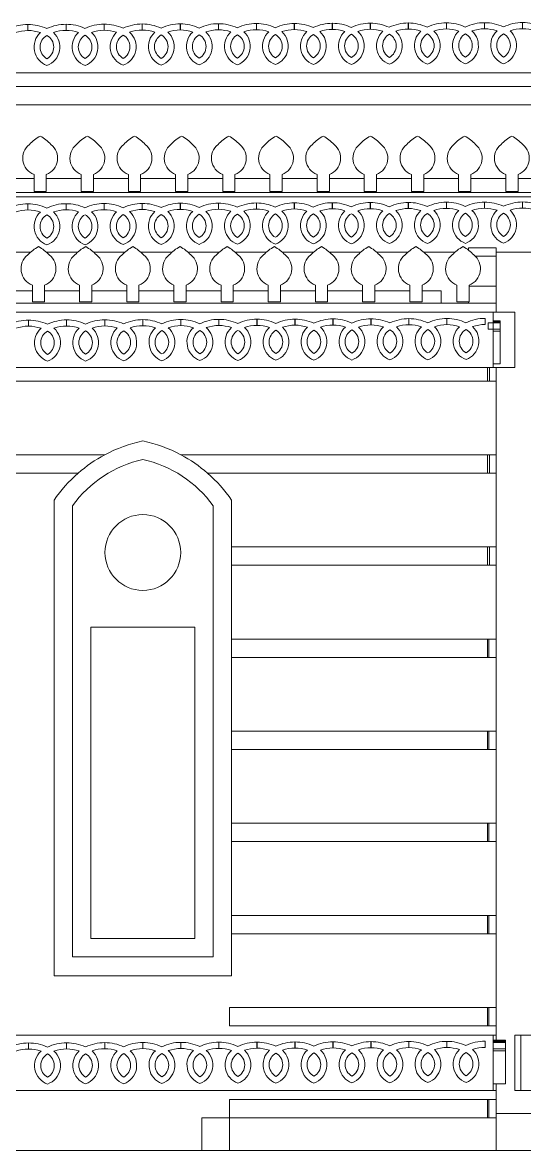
# Model space of a CAD drawing. Header units: inches. Extents: x -6210 to 141093, y -2740 to 21225.
# Drawn here: x 94948.3 to 95030.1, y 3206.3 to 3390 of the extents above; entities that cross this region are included whole.
import ezdxf

# ---------------------------------------------------------------- set-up
doc = ezdxf.new("R2010")
doc.units = ezdxf.units.IN
doc.header["$LTSCALE"] = 100
doc.header["$MEASUREMENT"] = 0
doc.layers.add('car area', color=53, linetype='Continuous')

msp = doc.modelspace()

# ---------------------------------------------------------------- linework, layer by layer
at = {"layer": 'car area', "linetype": 'Continuous', "lineweight": 0, "extrusion": (0, 1, 0)}
for p, q in [((94949.15514, 3389.70755), (94949.15514, 3388.71029)), ((94949.15514, 3388.71029), (94949.15514, 3389.70755)), ((94955.36724, 3389.7308), (94955.36724, 3388.73354)), ((94955.36724, 3388.73354), (94955.36724, 3389.7308)), ((94961.57934, 3389.75406), (94961.57934, 3388.7568)), ((94961.57934, 3388.7568), (94961.57934, 3389.75406)), ((94967.79144, 3389.77732), (94967.79144, 3388.78006)), ((94967.79144, 3388.78006), (94967.79144, 3389.77732)), ((94973.98192, 3388.80327), (94973.98192, 3389.80053)), ((94974.00354, 3389.80057), (94974.00354, 3388.80331)), ((94980.19402, 3389.82379), (94980.19402, 3388.82653)), ((94980.19402, 3388.82653), (94980.19402, 3389.82379)), ((94986.38449, 3388.84974), (94986.38449, 3389.847)), ((94986.40612, 3389.84704), (94986.40612, 3388.84978)), ((94992.57497, 3388.87295), (94992.57497, 3389.87021)), ((94992.59659, 3389.87026), (94992.59659, 3388.873)), ((94998.76543, 3388.89616), (94998.76543, 3389.89342)), ((94998.78707, 3389.89347), (94998.78707, 3388.89621)), ((95004.9559, 3388.91938), (95004.9559, 3389.91664)), ((95004.97753, 3389.91668), (95004.97753, 3388.91942)), ((95011.14637, 3388.94259), (95011.14637, 3389.93985)), ((95011.168, 3389.93989), (95011.168, 3388.94263)), ((95017.35847, 3389.96311), (95017.35847, 3388.96584)), ((95017.35847, 3388.96584), (95017.35847, 3389.96311)), ((95023.57057, 3389.98636), (95023.57057, 3388.9891)), ((95023.57057, 3388.9891), (95023.57057, 3389.98636)), ((95029.78267, 3390.00962), (95029.78267, 3389.01236)), ((95029.78267, 3389.01236), (95029.78267, 3390.00962)), ((95218.98603, 3381.83799), (94861.772, 3381.83799)), ((94862.68829, 3379.6203), (95218.98603, 3379.6203)), ((95218.98603, 3376.6203), (94860.84726, 3376.6203)), ((94950.15526, 3365.26759), (94950.15526, 3362.52198)), ((94952.15526, 3362.52198), (94952.15526, 3365.26759)), ((94957.84276, 3365.26758), (94957.84276, 3362.52197)), ((94959.84276, 3362.52197), (94959.84276, 3365.26758)), ((94965.53026, 3365.26746), (94965.53026, 3362.52185)), ((94967.53026, 3362.52185), (94967.53026, 3365.26746)), ((94973.21776, 3365.26746), (94973.21776, 3362.52185)), ((94975.21776, 3362.52185), (94975.21776, 3365.26746)), ((94980.90526, 3365.26733), (94980.90526, 3362.52172)), ((94982.90526, 3362.52172), (94982.90526, 3365.26733)), ((94988.59276, 3365.26744), (94988.59276, 3362.52184)), ((94990.59276, 3362.52183), (94990.59276, 3365.26744)), ((94996.28026, 3365.26732), (94996.28026, 3362.52171)), ((94998.28026, 3362.52171), (94998.28026, 3365.26732)), ((95003.96776, 3365.26743), (95003.96776, 3362.52182)), ((95005.96776, 3362.52182), (95005.96776, 3365.26743)), ((95011.65526, 3365.26731), (95011.65526, 3362.5217)), ((95013.65526, 3362.5217), (95013.65526, 3365.26731)), ((95019.34276, 3365.26754), (95019.34276, 3362.52193)), ((95021.34276, 3362.52193), (95021.34276, 3365.26754)), ((95027.03026, 3365.26742), (95027.03026, 3362.52181)), ((95029.03026, 3362.52181), (95029.03026, 3365.26742)), ((94944.46776, 3364.6203), (94950.15526, 3364.6203)), ((94952.15526, 3364.6203), (94957.84276, 3364.6203)), ((94959.84276, 3364.6203), (94965.53026, 3364.6203)), ((94967.53026, 3364.6203), (94973.21776, 3364.6203)), ((94975.21776, 3364.6203), (94980.90526, 3364.6203)), ((94982.90526, 3364.6203), (94988.59276, 3364.6203)), ((94990.59276, 3364.6203), (94996.28026, 3364.6203)), ((94998.28026, 3364.6203), (95003.96776, 3364.6203)), ((95005.96776, 3364.6203), (95011.65526, 3364.6203)), ((95013.65526, 3364.6203), (95019.34276, 3364.6203)), ((95021.34276, 3364.6203), (95027.03026, 3364.6203)), ((95029.03026, 3364.6203), (95034.71776, 3364.6203)), ((95060.05338, 3362.33662), (94878.48603, 3362.33662)), ((94878.48603, 3361.6203), (95060.05338, 3361.6203)), ((94950.15526, 3362.52198), (94952.15526, 3362.52198)), ((94957.84276, 3362.52197), (94959.84276, 3362.52197)), ((94965.53026, 3362.52185), (94967.53026, 3362.52185)), ((94973.21776, 3362.52185), (94975.21776, 3362.52185)), ((94980.90526, 3362.52172), (94982.90526, 3362.52172)), ((94988.59276, 3362.52184), (94990.59276, 3362.52183)), ((94996.28026, 3362.52171), (94998.28026, 3362.52171)), ((95003.96776, 3362.52182), (95005.96776, 3362.52182)), ((95011.65526, 3362.5217), (95013.65526, 3362.5217)), ((95019.34276, 3362.52193), (95021.34276, 3362.52193)), ((95027.03026, 3362.52181), (95029.03026, 3362.52181)), ((94949.15514, 3360.48986), (94949.15514, 3359.49259)), ((94949.15514, 3359.49259), (94949.15514, 3360.48986)), ((94955.36724, 3360.51311), (94955.36724, 3359.51585)), ((94955.36724, 3359.51585), (94955.36724, 3360.51311)), ((94961.57934, 3360.53637), (94961.57934, 3359.53911)), ((94961.57934, 3359.53911), (94961.57934, 3360.53637)), ((94967.79144, 3360.55963), (94967.79144, 3359.56236)), ((94967.79144, 3359.56236), (94967.79144, 3360.55963)), ((94973.98192, 3359.58558), (94973.98192, 3360.58284)), ((94974.00354, 3360.58288), (94974.00354, 3359.58562)), ((94980.19402, 3360.6061), (94980.19402, 3359.60883)), ((94980.19402, 3359.60883), (94980.19402, 3360.6061)), ((94986.38449, 3359.63205), (94986.38449, 3360.62931)), ((94986.40612, 3360.62935), (94986.40612, 3359.63209)), ((94992.57497, 3359.65526), (94992.57497, 3360.65252)), ((94992.59659, 3360.65256), (94992.59659, 3359.6553)), ((94998.76543, 3359.67847), (94998.76543, 3360.67573)), ((94998.78707, 3360.67578), (94998.78707, 3359.67852)), ((95004.9559, 3359.70168), (95004.9559, 3360.69894)), ((95004.97753, 3360.69899), (95004.97753, 3359.70173)), ((95011.14637, 3359.7249), (95011.14637, 3360.72216)), ((95011.168, 3360.7222), (95011.168, 3359.72494)), ((95017.35847, 3360.74541), (95017.35847, 3359.74815)), ((95017.35847, 3359.74815), (95017.35847, 3360.74541)), ((95023.57057, 3360.76867), (95023.57057, 3359.77141)), ((95023.57057, 3359.77141), (95023.57057, 3360.76867)), ((95029.78267, 3360.79193), (95029.78267, 3359.79467)), ((95029.78267, 3359.79467), (95029.78267, 3360.79193)), ((94949.58446, 3352.6203), (94944.49362, 3352.6203)), ((94957.27197, 3352.6203), (94952.18099, 3352.6203)), ((94964.95895, 3352.6203), (94959.86848, 3352.6203)), ((94972.64724, 3352.6203), (94967.5565, 3352.6203)), ((94980.33488, 3352.6203), (94975.24321, 3352.6203)), ((94988.02251, 3352.6203), (94982.93057, 3352.6203)), ((94995.70989, 3352.6203), (94990.61793, 3352.6203)), ((95003.39753, 3352.6203), (94998.30556, 3352.6203)), ((95011.08503, 3352.6203), (95005.99292, 3352.6203)), ((95018.77202, 3352.6203), (95013.68041, 3352.6203)), ((95020.98603, 3353.32923), (95020.98603, 3353.32945)), ((95020.98603, 3353.32945), (95025.48603, 3353.32945)), ((95020.98603, 3352.93517), (95020.98603, 3353.32923)), ((95020.98603, 3353.32923), (95025.48603, 3353.32923)), ((95025.48603, 3353.32945), (95025.48603, 3353.32923)), ((95025.48603, 3353.32923), (95025.48603, 3351.97611)), ((95061.48603, 3352.6203), (95025.48603, 3352.6203)), ((95022.04502, 3351.97611), (95025.48603, 3351.97611)), ((95025.48603, 3351.97611), (95025.48603, 3347.08223)), ((94949.88272, 3347.26779), (94949.88272, 3344.52218)), ((94951.88272, 3344.52218), (94951.88272, 3347.26779)), ((94957.57022, 3347.26779), (94957.57022, 3344.52218)), ((94959.57022, 3344.52218), (94959.57022, 3347.26779)), ((94965.25772, 3347.26825), (94965.25772, 3344.52264)), ((94967.25772, 3344.52264), (94967.25772, 3347.26825)), ((94972.94522, 3347.26754), (94972.94522, 3344.52194)), ((94974.94522, 3344.52193), (94974.94522, 3347.26754)), ((94980.63272, 3347.26742), (94980.63272, 3344.52181)), ((94982.63272, 3344.52181), (94982.63272, 3347.26742)), ((94988.32022, 3347.2673), (94988.32022, 3344.52169)), ((94990.32022, 3344.52169), (94990.32022, 3347.2673)), ((94996.00772, 3347.26741), (94996.00772, 3344.5218)), ((94998.00772, 3344.5218), (94998.00772, 3347.26741)), ((95003.69522, 3347.26729), (95003.69522, 3344.52168)), ((95005.69522, 3344.52168), (95005.69522, 3347.26729)), ((95011.38272, 3347.26728), (95011.38272, 3344.52167)), ((95013.38272, 3344.52167), (95013.38272, 3347.26728)), ((95019.07022, 3347.26774), (95019.07022, 3344.52213)), ((95021.07022, 3344.52213), (95021.07022, 3347.26774)), ((95021.07022, 3347.08223), (95025.48603, 3347.08223)), ((95025.48603, 3347.08223), (95025.48603, 3344.33662)), ((94949.88272, 3346.33662), (94944.19522, 3346.33662)), ((94957.57022, 3346.33662), (94951.88272, 3346.33662)), ((94965.25772, 3346.33662), (94959.57022, 3346.33662)), ((94972.94522, 3346.33662), (94967.25772, 3346.33662)), ((94980.63272, 3346.33662), (94974.94522, 3346.33662)), ((94988.32022, 3346.33662), (94982.63272, 3346.33662)), ((94996.00772, 3346.33662), (94990.32022, 3346.33662)), ((95003.69522, 3346.33662), (94998.00772, 3346.33662)), ((95011.38272, 3346.33662), (95005.69522, 3346.33662)), ((95016.52355, 3346.33662), (95013.38272, 3346.33662)), ((95016.52355, 3344.33662), (95016.52355, 3346.33662)), ((95025.48603, 3344.33662), (94878.48603, 3344.33662)), ((94949.88272, 3344.52218), (94951.88272, 3344.52218)), ((94957.57022, 3344.52218), (94959.57022, 3344.52218)), ((94965.25772, 3344.52264), (94967.25772, 3344.52264)), ((94972.94522, 3344.52194), (94974.94522, 3344.52193)), ((94980.63272, 3344.52181), (94982.63272, 3344.52181)), ((94988.32022, 3344.52169), (94990.32022, 3344.52169)), ((94996.00772, 3344.5218), (94998.00772, 3344.5218)), ((95003.69522, 3344.52168), (95005.69522, 3344.52168)), ((95011.38272, 3344.52167), (95013.38272, 3344.52167)), ((95019.07022, 3344.52213), (95021.07022, 3344.52213)), ((95020.98603, 3344.33662), (95020.98603, 3344.52213)), ((95025.48603, 3342.83662), (95025.48603, 3344.33662)), ((94878.48603, 3342.83662), (95025.48603, 3342.83662)), ((94949.24986, 3341.56038), (94949.24986, 3340.56311)), ((94949.24986, 3340.56311), (94949.24986, 3341.56038)), ((94955.46196, 3341.58363), (94955.46196, 3340.58637)), ((94955.46196, 3340.58637), (94955.46196, 3341.58363)), ((94961.67406, 3341.60689), (94961.67406, 3340.60963)), ((94961.67406, 3340.60963), (94961.67406, 3341.60689)), ((94967.88616, 3341.63015), (94967.88616, 3340.63288)), ((94967.88616, 3340.63288), (94967.88616, 3341.63015)), ((94974.07664, 3340.6561), (94974.07664, 3341.65336)), ((94974.09826, 3341.6534), (94974.09826, 3340.65614)), ((94980.28874, 3341.67661), (94980.28874, 3340.67935)), ((94980.28874, 3340.67935), (94980.28874, 3341.67661)), ((94986.47921, 3340.70257), (94986.47921, 3341.69983)), ((94986.50084, 3341.69987), (94986.50084, 3340.70261)), ((94992.66968, 3340.72578), (94992.66968, 3341.72304)), ((94992.69131, 3341.72308), (94992.69131, 3340.72582)), ((94998.86015, 3340.74899), (94998.86015, 3341.74625)), ((94998.88178, 3341.7463), (94998.88178, 3340.74903)), ((95005.05062, 3340.7722), (95005.05062, 3341.76946)), ((95005.07225, 3341.76951), (95005.07225, 3340.77225)), ((95011.24108, 3340.79542), (95011.24108, 3341.79268)), ((95011.26272, 3341.79272), (95011.26272, 3340.79546)), ((95017.45318, 3341.81593), (95017.45318, 3340.81867)), ((95017.45318, 3340.81867), (95017.45318, 3341.81593)), ((95023.66528, 3341.83919), (95023.66528, 3340.84193)), ((95024.14475, 3341.10011), (95024.14475, 3340.10285)), ((95024.14475, 3341.10011), (95026.14475, 3341.10011)), ((95024.98785, 3333.83662), (95024.98785, 3342.83662)), ((95024.98785, 3341.4257), (95026.14475, 3341.4257)), ((95024.98785, 3341.40245), (95026.14475, 3341.40245)), ((95024.98785, 3341.40245), (95026.14475, 3341.40245)), ((95024.98785, 3341.37919), (95026.14475, 3341.37919)), ((95024.98785, 3341.37919), (95026.14475, 3341.37919)), ((95024.98785, 3341.35593), (95026.14475, 3341.35593)), ((95024.98785, 3341.35593), (95026.14475, 3341.35593)), ((95024.98785, 3341.33268), (95026.14475, 3341.33268)), ((95024.98785, 3341.33268), (95026.14475, 3341.33268)), ((95024.98785, 3341.30942), (95026.14475, 3341.30942)), ((95024.98785, 3341.30942), (95026.14475, 3341.30942)), ((95024.98785, 3341.28616), (95026.14475, 3341.28616)), ((95024.98785, 3341.28616), (95026.14475, 3341.28616)), ((95024.98785, 3341.26291), (95026.14475, 3341.26291)), ((95024.98785, 3341.26291), (95026.14475, 3341.26291)), ((95024.98785, 3341.23965), (95026.14475, 3341.23965)), ((95024.98785, 3341.23965), (95026.14475, 3341.23965)), ((95024.98785, 3341.21639), (95026.14475, 3341.21639)), ((95024.98785, 3341.21639), (95026.14475, 3341.21639)), ((95024.98785, 3341.19314), (95026.14475, 3341.19314)), ((95024.98785, 3341.19314), (95026.14475, 3341.19314)), ((95024.98785, 3341.16988), (95026.14475, 3341.16988)), ((95024.98785, 3341.16988), (95026.14475, 3341.16988)), ((95024.98785, 3341.14662), (95026.14475, 3341.14662)), ((95024.98785, 3341.14662), (95026.14475, 3341.14662)), ((95024.98785, 3341.12337), (95026.14475, 3341.12337)), ((95024.98785, 3341.12337), (95026.14475, 3341.12337)), ((95025.48603, 3342.83662), (95028.48603, 3342.83662)), ((95026.14475, 3341.40245), (95026.14475, 3341.4257)), ((95026.14475, 3341.37919), (95026.14475, 3341.40245)), ((95026.14475, 3341.35593), (95026.14475, 3341.37919)), ((95026.14475, 3341.33268), (95026.14475, 3341.35593)), ((95026.14475, 3341.30942), (95026.14475, 3341.33268)), ((95026.14475, 3341.28616), (95026.14475, 3341.30942)), ((95026.14475, 3341.26291), (95026.14475, 3341.28616)), ((95026.14475, 3341.23965), (95026.14475, 3341.26291)), ((95026.14475, 3341.21639), (95026.14475, 3341.23965)), ((95026.14475, 3341.19314), (95026.14475, 3341.21639)), ((95026.14475, 3341.16988), (95026.14475, 3341.19314)), ((95026.14475, 3341.14662), (95026.14475, 3341.16988)), ((95026.14475, 3341.12337), (95026.14475, 3341.14662)), ((95026.14475, 3341.10011), (95026.14475, 3341.12337)), ((95026.14475, 3340.10285), (95026.14475, 3341.10011)), ((95028.48603, 3342.83662), (95028.48603, 3333.83662)), ((95024.14475, 3340.10285), (95026.14475, 3340.10285)), ((95024.98785, 3339.76592), (95026.14475, 3339.76592)), ((95026.14475, 3339.76592), (95026.14475, 3340.10285)), ((95026.14475, 3334.40867), (95026.14475, 3339.76592)), ((95024.98785, 3333.83662), (94878.48603, 3333.83662)), ((95024.05896, 3333.83662), (95024.05896, 3331.6203)), ((95024.38492, 3331.6203), (95024.38492, 3333.83662)), ((95024.98785, 3334.40867), (95026.14475, 3334.40867)), ((95025.48603, 3333.83662), (95024.98785, 3333.83662)), ((95025.48603, 3333.83662), (95025.48603, 3331.6203)), ((95028.48603, 3333.83662), (95025.48603, 3333.83662)), ((95025.48603, 3331.6203), (94878.48603, 3331.6203)), ((95025.48603, 3319.6203), (95025.48603, 3331.6203)), ((94939.13331, 3319.6203), (94961.68922, 3319.6203)), ((94974.08331, 3319.6203), (95025.48603, 3319.6203)), ((95024.05896, 3319.6203), (95024.05896, 3316.6203)), ((95024.38492, 3316.6203), (95024.38492, 3319.6203)), ((95025.48603, 3319.6203), (95025.48603, 3316.6203)), ((94957.33538, 3316.6203), (94943.48715, 3316.6203)), ((95025.48603, 3316.6203), (94978.43715, 3316.6203)), ((95025.48603, 3304.6203), (95025.48603, 3316.6203)), ((94953.41126, 3234.78854), (94953.41126, 3312.22605)), ((94982.36126, 3312.22605), (94982.36126, 3304.6203)), ((94956.41126, 3311.33433), (94956.41126, 3237.8653)), ((94979.36126, 3237.8653), (94979.36126, 3311.33433)), ((94982.36126, 3304.6203), (95025.48603, 3304.6203)), ((94982.36126, 3304.6203), (94982.36126, 3301.6203)), ((95024.05896, 3304.6203), (95024.05896, 3301.6203)), ((95024.38492, 3301.6203), (95024.38492, 3304.6203)), ((95025.48603, 3304.6203), (95025.48603, 3301.6203)), ((95025.48603, 3301.6203), (94982.36126, 3301.6203)), ((94982.36126, 3301.6203), (94982.36126, 3289.6203)), ((95025.48603, 3289.6203), (95025.48603, 3301.6203)), ((94959.41126, 3291.53937), (94976.36126, 3291.53937)), ((94959.41126, 3240.8653), (94959.41126, 3291.53937)), ((94976.36126, 3291.53937), (94976.36126, 3240.8653)), ((94982.36126, 3289.6203), (95025.48603, 3289.6203)), ((94982.36126, 3289.6203), (94982.36126, 3286.6203)), ((95024.05896, 3289.6203), (95024.05896, 3286.6203)), ((95024.28497, 3289.6203), (95024.28497, 3286.6203)), ((95025.48603, 3286.6203), (95025.48603, 3289.6203)), ((95025.48603, 3286.6203), (94982.36126, 3286.6203)), ((94982.36126, 3286.6203), (94982.36126, 3274.6203)), ((95025.48603, 3274.6203), (95025.48603, 3286.6203)), ((94982.36126, 3274.6203), (95025.48603, 3274.6203)), ((94982.36126, 3274.6203), (94982.36126, 3271.6203)), ((95024.05896, 3274.6203), (95024.05896, 3271.6203)), ((95024.28497, 3274.6203), (95024.28497, 3271.6203)), ((95025.48603, 3271.6203), (95025.48603, 3274.6203)), ((95025.48603, 3271.6203), (94982.36126, 3271.6203)), ((94982.36126, 3271.6203), (94982.36126, 3259.6203)), ((95025.48603, 3259.6203), (95025.48603, 3271.6203)), ((94982.36126, 3259.6203), (95025.48603, 3259.6203)), ((94982.36126, 3259.6203), (94982.36126, 3256.6203)), ((95024.05896, 3259.6203), (95024.05896, 3256.6203)), ((95024.28497, 3259.6203), (95024.28497, 3256.6203)), ((95025.48603, 3256.6203), (95025.48603, 3259.6203)), ((95025.48603, 3256.6203), (94982.36126, 3256.6203)), ((94982.36126, 3256.6203), (94982.36126, 3244.6203)), ((95025.48603, 3244.6203), (95025.48603, 3256.6203)), ((94982.36126, 3244.6203), (95025.48603, 3244.6203)), ((94982.36126, 3244.6203), (94982.36126, 3241.6203)), ((95024.05896, 3244.6203), (95024.05896, 3241.6203)), ((95024.28497, 3244.6203), (95024.28497, 3241.6203)), ((95025.48603, 3241.6203), (95025.48603, 3244.6203)), ((94976.36126, 3240.8653), (94959.41126, 3240.8653)), ((95025.48603, 3241.6203), (94982.36126, 3241.6203)), ((94982.36126, 3241.6203), (94982.36126, 3234.78854)), ((95025.48603, 3229.6203), (95025.48603, 3241.6203)), ((94956.41126, 3237.8653), (94979.36126, 3237.8653)), ((94982.36126, 3234.78854), (94953.41126, 3234.78854)), ((94981.98603, 3229.6203), (95025.48603, 3229.6203)), ((94981.98603, 3226.6203), (94981.98603, 3229.6203)), ((95024.05896, 3229.6203), (95024.05896, 3226.6203)), ((95024.28497, 3229.6203), (95024.28497, 3226.6203)), ((95025.48603, 3226.6203), (95025.48603, 3229.6203)), ((95025.48603, 3226.6203), (94981.98603, 3226.6203)), ((95025.48603, 3225.1203), (95025.48603, 3226.6203)), ((94878.48603, 3225.1203), (95025.48603, 3225.1203)), ((94949.24986, 3223.84405), (94949.24986, 3222.84679)), ((94949.24986, 3222.84679), (94949.24986, 3223.84405)), ((94955.46196, 3223.86731), (94955.46196, 3222.87005)), ((94955.46196, 3222.87005), (94955.46196, 3223.86731)), ((94961.67406, 3223.89057), (94961.67406, 3222.89331)), ((94961.67406, 3222.89331), (94961.67406, 3223.89057)), ((94967.88616, 3223.91382), (94967.88616, 3222.91656)), ((94967.88616, 3222.91656), (94967.88616, 3223.91382)), ((94974.07664, 3222.93977), (94974.07664, 3223.93704)), ((94974.09826, 3223.93708), (94974.09826, 3222.93982)), ((94980.28874, 3223.96029), (94980.28874, 3222.96303)), ((94980.28874, 3222.96303), (94980.28874, 3223.96029)), ((94986.47921, 3222.98624), (94986.47921, 3223.9835)), ((94986.50084, 3223.98355), (94986.50084, 3222.98629)), ((94992.66968, 3223.00946), (94992.66968, 3224.00672)), ((94992.69131, 3224.00676), (94992.69131, 3223.0095)), ((94998.86015, 3223.03267), (94998.86015, 3224.02993)), ((94998.88178, 3224.02997), (94998.88178, 3223.03271)), ((95005.05062, 3223.05588), (95005.05062, 3224.05314)), ((95005.07225, 3224.05319), (95005.07225, 3223.05592)), ((95011.24108, 3223.07909), (95011.24108, 3224.07635)), ((95011.26272, 3224.0764), (95011.26272, 3223.07914)), ((95017.45318, 3224.09961), (95017.45318, 3223.10235)), ((95017.45318, 3223.10235), (95017.45318, 3224.09961)), ((95023.66528, 3224.12287), (95023.66528, 3223.12561)), ((95024.98927, 3216.1203), (95024.98927, 3225.1203)), ((95024.98927, 3224.31805), (95026.98785, 3224.31805)), ((95024.98927, 3224.2948), (95026.98785, 3224.2948)), ((95024.98927, 3224.2948), (95026.98785, 3224.2948)), ((95024.98927, 3224.27154), (95026.98785, 3224.27154)), ((95024.98927, 3224.27154), (95026.98785, 3224.27154)), ((95024.98927, 3224.24828), (95026.98785, 3224.24828)), ((95024.98927, 3224.24828), (95026.98785, 3224.24828)), ((95024.98927, 3224.22503), (95026.98785, 3224.22503)), ((95024.98927, 3224.22503), (95026.98785, 3224.22503)), ((95024.98927, 3224.20177), (95026.98785, 3224.20177)), ((95024.98927, 3224.20177), (95026.98785, 3224.20177)), ((95024.98927, 3224.17851), (95026.98785, 3224.17851)), ((95024.98927, 3224.17851), (95026.98785, 3224.17851)), ((95024.98927, 3224.15526), (95026.98785, 3224.15526)), ((95024.98927, 3224.15526), (95026.98785, 3224.15526)), ((95024.98927, 3224.132), (95026.98785, 3224.132)), ((95024.98927, 3224.132), (95026.98785, 3224.132)), ((95024.98927, 3224.10874), (95026.98785, 3224.10874)), ((95024.98927, 3224.10874), (95026.98785, 3224.10874)), ((95024.98927, 3224.08549), (95026.98785, 3224.08549)), ((95024.98927, 3224.08549), (95026.98785, 3224.08549)), ((95024.98927, 3224.06227), (95026.98785, 3224.06227)), ((95024.98927, 3224.03902), (95026.98785, 3224.03902)), ((95024.98927, 3224.03902), (95026.98785, 3224.03902)), ((95024.98927, 3224.01576), (95026.98785, 3224.01576)), ((95024.98927, 3224.01576), (95026.98785, 3224.01576)), ((95024.98927, 3223.9925), (95026.98785, 3223.9925)), ((95024.98927, 3223.9925), (95026.98785, 3223.9925)), ((95024.98927, 3223.96925), (95026.98785, 3223.96925)), ((95024.98927, 3223.96925), (95026.98785, 3223.96925)), ((95024.98927, 3223.94599), (95026.98785, 3223.94599)), ((95024.98927, 3223.94599), (95026.98785, 3223.94599)), ((95024.98927, 3223.92273), (95026.98785, 3223.92273)), ((95024.98927, 3223.92273), (95026.98785, 3223.92273)), ((95024.98927, 3223.89948), (95026.98785, 3223.89948)), ((95025.48603, 3224.31805), (95025.48603, 3225.1203)), ((95026.98785, 3224.2948), (95026.98785, 3224.31805)), ((95026.98785, 3224.27154), (95026.98785, 3224.2948)), ((95026.98785, 3224.24828), (95026.98785, 3224.27154)), ((95026.98785, 3224.22503), (95026.98785, 3224.24828)), ((95026.98785, 3224.20177), (95026.98785, 3224.22503)), ((95026.98785, 3224.17851), (95026.98785, 3224.20177)), ((95026.98785, 3224.15526), (95026.98785, 3224.17851)), ((95026.98785, 3224.132), (95026.98785, 3224.15526)), ((95026.98785, 3224.10874), (95026.98785, 3224.132)), ((95026.98785, 3224.08549), (95026.98785, 3224.10874)), ((95026.98785, 3224.06227), (95026.98785, 3224.08549)), ((95026.98785, 3224.03902), (95026.98785, 3224.06227)), ((95026.98785, 3224.01576), (95026.98785, 3224.03902)), ((95026.98785, 3223.9925), (95026.98785, 3224.01576)), ((95026.98785, 3223.96925), (95026.98785, 3223.9925)), ((95026.98785, 3223.94599), (95026.98785, 3223.96925)), ((95026.98785, 3223.92273), (95026.98785, 3223.94599)), ((95026.98785, 3223.89948), (95026.98785, 3223.92273)), ((95026.98785, 3222.90222), (95026.98785, 3223.89948)), ((95028.48745, 3216.1203), (95028.48745, 3225.1203)), ((95028.48745, 3225.1203), (95061.48603, 3225.1203)), ((95029.48927, 3216.1203), (95029.48927, 3225.1203)), ((95024.98927, 3222.90222), (95026.98785, 3222.90222)), ((95024.98927, 3222.56529), (95026.98785, 3222.56529)), ((95026.98785, 3222.56529), (95026.98785, 3222.90222)), ((95026.98785, 3217.20804), (95026.98785, 3222.56529)), ((95025.48603, 3216.1203), (94878.48603, 3216.1203)), ((95024.98927, 3217.20804), (95026.98785, 3217.20804)), ((95025.48603, 3216.1203), (95025.48603, 3217.20804)), ((95025.48603, 3214.6203), (95025.48603, 3216.1203)), ((95061.48603, 3216.1203), (95028.48745, 3216.1203)), ((94981.98603, 3214.6203), (95025.48603, 3214.6203)), ((94981.98603, 3211.6203), (94981.98603, 3214.6203)), ((95024.05896, 3214.6203), (95024.05896, 3211.6203)), ((95024.28497, 3214.6203), (95024.28497, 3211.6203)), ((95025.48603, 3212.33662), (95025.48603, 3214.6203)), ((94981.98603, 3211.6203), (94977.48603, 3211.6203)), ((94977.48603, 3211.6203), (94977.48603, 3206.33662)), ((94981.98603, 3206.33662), (94981.98603, 3211.6203)), ((95025.48603, 3211.6203), (94981.98603, 3211.6203)), ((95025.48603, 3211.6203), (95025.48603, 3212.33662)), ((95037.48603, 3212.33662), (95025.48603, 3212.33662)), ((95025.48603, 3206.33662), (95025.48603, 3211.6203)), ((94878.48603, 3206.33662), (94977.48603, 3206.33662)), ((94977.48603, 3206.33662), (94981.98603, 3206.33662)), ((94981.98603, 3206.33662), (95025.48603, 3206.33662)), ((95037.48603, 3206.33662), (95025.48603, 3206.33662))]:
    msp.add_line(p, q, dxfattribs=at)
at = {"layer": 'car area', "linetype": 'Continuous', "lineweight": 0}
msp.add_circle((94967.88626, 3303.70975), 6.17039, dxfattribs=at)
for centre, radius, start, end in [((94949.15514, 3382.38539), 7.32216, 90, 115.3146468), ((94949.15514, 3382.38539), 7.32216, 65.1143541, 90), ((94955.36724, 3382.40865), 7.32216, 90, 115.3146468), ((94955.36724, 3382.40865), 7.32216, 65.1143541, 90), ((94961.57934, 3382.4319), 7.32216, 90, 115.3146468), ((94961.57934, 3382.4319), 7.32216, 65.1143541, 90), ((94967.79144, 3382.45516), 7.32216, 90, 115.3146468), ((94967.79355, 3382.44346), 6.3366, 90.0190987, 108.9756396), ((94967.79144, 3382.45516), 7.32216, 65.1143541, 90), ((94967.79355, 3382.44346), 6.3366, 71.2319189, 90.0190987), ((94974.00354, 3382.47842), 7.32216, 90, 115.3146468), ((94974.00565, 3382.46672), 6.3366, 90.0190987, 108.9756396), ((94973.98192, 3382.47837), 7.32216, 65.1143541, 90), ((94973.98403, 3382.46667), 6.3366, 71.2319189, 90.0190987), ((94980.19402, 3382.50163), 7.32216, 90, 115.3146468), ((94980.19613, 3382.48993), 6.3366, 90.0190987, 108.9756396), ((94980.19402, 3382.50163), 7.32216, 65.1143541, 90), ((94980.19613, 3382.48993), 6.3366, 71.2319189, 90.0190987), ((94986.40612, 3382.52489), 7.32216, 90, 115.3146468), ((94986.40823, 3382.51318), 6.3366, 90.0190987, 108.9756396), ((94986.38449, 3382.52484), 7.32216, 65.1143541, 90), ((94986.38661, 3382.51314), 6.3366, 71.2319189, 90.0190987), ((94992.59659, 3382.5481), 7.32216, 90, 115.3146468), ((94992.59871, 3382.5364), 6.3366, 90.0190987, 108.9756396), ((94992.57497, 3382.54805), 7.32216, 65.1143541, 90), ((94992.57708, 3382.53635), 6.3366, 71.2319189, 90.0190987), ((94998.78707, 3382.57131), 7.32216, 90, 115.3146468), ((94998.78918, 3382.55961), 6.3366, 90.0190987, 108.9756396), ((94998.76543, 3382.57127), 7.32216, 65.1143541, 90), ((94998.76755, 3382.55957), 6.3366, 71.2319189, 90.0190987), ((95004.97753, 3382.59452), 7.32216, 90, 115.3146468), ((95004.97965, 3382.58282), 6.3366, 90.0190987, 108.9756396), ((95004.9559, 3382.59448), 7.32216, 65.1143541, 90), ((95004.95801, 3382.58278), 6.3366, 71.2319189, 90.0190987), ((95011.168, 3382.61774), 7.32216, 90, 115.3146468), ((95011.17011, 3382.60603), 6.3366, 90.0190987, 108.9756396), ((95011.14637, 3382.61769), 7.32216, 65.1143541, 90), ((95011.14848, 3382.60599), 6.3366, 71.2319189, 90.0190987), ((95017.35847, 3382.64095), 7.32216, 90, 115.3146468), ((95017.36058, 3382.62925), 6.3366, 90.0190987, 108.9756396), ((95017.35847, 3382.64095), 7.32216, 65.1143541, 90), ((95017.36058, 3382.62925), 6.3366, 71.2319189, 90.0190987), ((95023.57057, 3382.66421), 7.32216, 90, 115.3146468), ((95023.57268, 3382.6525), 6.3366, 90.0190987, 108.9756396), ((95023.57057, 3382.66421), 7.32216, 65.1143541, 90), ((95023.57268, 3382.6525), 6.3366, 71.2319189, 90.0190987), ((95029.78267, 3382.68746), 7.32216, 90, 115.3146468), ((95029.78478, 3382.67576), 6.3366, 90.0190987, 108.9756396), ((95029.78267, 3382.68746), 7.32216, 65.1143541, 90), ((95029.78478, 3382.67576), 6.3366, 71.2319189, 90.0190987), ((94949.15725, 3382.37369), 6.3366, 90.0190987, 108.9756396), ((94949.15725, 3382.37369), 6.3366, 71.2319189, 90.0190987), ((94953.34487, 3386.01611), 3.18973, 132.3525343, 250.1389957), ((94953.34487, 3386.01611), 2.18973, 119.6625692, 240.3374308), ((94951.17751, 3386.01611), 3.18973, 289.8610043, 48.0713122), ((94951.17751, 3386.01611), 2.18973, 299.6625692, 60.3374308), ((94955.36935, 3382.39695), 6.3366, 90.0190987, 108.9756396), ((94955.36935, 3382.39695), 6.3366, 71.2319189, 90.0190987), ((94959.55697, 3386.03937), 3.18973, 132.3525343, 250.1389957), ((94959.55697, 3386.03937), 2.18973, 119.6625692, 240.3374308), ((94957.38961, 3386.03937), 3.18973, 289.8610043, 48.0713122), ((94957.38961, 3386.03937), 2.18973, 299.6625692, 60.3374308), ((94961.58145, 3382.4202), 6.3366, 90.0190987, 108.9756396), ((94961.58145, 3382.4202), 6.3366, 71.2319189, 90.0190987), ((94965.76907, 3386.06262), 3.18973, 132.3525343, 250.1389957), ((94965.76907, 3386.06262), 2.18973, 119.6625692, 240.3374308), ((94963.60171, 3386.06262), 3.18973, 289.8610043, 48.0713122), ((94963.60171, 3386.06262), 2.18973, 299.6625692, 60.3374308), ((94971.98117, 3386.08588), 3.18973, 132.3525343, 250.1389957), ((94971.98117, 3386.08588), 2.18973, 119.6625692, 240.3374308), ((94969.81382, 3386.08588), 3.18973, 289.8610043, 48.0713122), ((94969.81382, 3386.08588), 2.18973, 299.6625692, 60.3374308), ((94978.17165, 3386.10909), 3.18973, 132.3525343, 250.1389957), ((94978.17165, 3386.10909), 2.18973, 119.6625692, 240.3374308), ((94976.00429, 3386.10909), 3.18973, 289.8610043, 48.0713122), ((94976.00429, 3386.10909), 2.18973, 299.6625692, 60.3374308), ((94984.38375, 3386.13235), 3.18973, 132.3525343, 250.1389957), ((94984.38375, 3386.13235), 2.18973, 119.6625692, 240.3374308), ((94982.21639, 3386.13235), 3.18973, 289.8610043, 48.0713122), ((94982.21639, 3386.13235), 2.18973, 299.6625692, 60.3374308), ((94990.57422, 3386.15556), 3.18973, 132.3525343, 250.1389957), ((94990.57422, 3386.15556), 2.18973, 119.6625692, 240.3374308), ((94988.40687, 3386.15556), 3.18973, 289.8610043, 48.0713122), ((94988.40687, 3386.15556), 2.18973, 299.6625692, 60.3374308), ((94996.76469, 3386.17877), 3.18973, 132.3525343, 250.1389957), ((94996.76469, 3386.17877), 2.18973, 119.6625692, 240.3374308), ((94994.59734, 3386.17877), 3.18973, 289.8610043, 48.0713122), ((94994.59734, 3386.17877), 2.18973, 299.6625692, 60.3374308), ((95002.95516, 3386.20199), 3.18973, 132.3525343, 250.1389957), ((95002.95516, 3386.20199), 2.18973, 119.6625692, 240.3374308), ((95000.78781, 3386.20199), 3.18973, 289.8610043, 48.0713122), ((95000.78781, 3386.20199), 2.18973, 299.6625692, 60.3374308), ((95009.14563, 3386.2252), 3.18973, 132.3525343, 250.1389957), ((95009.14563, 3386.2252), 2.18973, 119.6625692, 240.3374308), ((95006.97828, 3386.2252), 3.18973, 289.8610043, 48.0713122), ((95006.97828, 3386.2252), 2.18973, 299.6625692, 60.3374308), ((95015.33609, 3386.24841), 3.18973, 132.3525343, 250.1389957), ((95015.33609, 3386.24841), 2.18973, 119.6625692, 240.3374308), ((95013.16874, 3386.24841), 3.18973, 289.8610043, 48.0713122), ((95013.16874, 3386.24841), 2.18973, 299.6625692, 60.3374308), ((95021.54819, 3386.27167), 3.18973, 132.3525343, 250.1389957), ((95021.54819, 3386.27167), 2.18973, 119.6625692, 240.3374308), ((95019.38084, 3386.27167), 3.18973, 289.8610043, 48.0713122), ((95019.38084, 3386.27167), 2.18973, 299.6625692, 60.3374308), ((95027.76029, 3386.29492), 3.18973, 132.3525343, 250.1389957), ((95027.76029, 3386.29492), 2.18973, 119.6625692, 240.3374308), ((95025.59294, 3386.29492), 3.18973, 289.8610043, 48.0713122), ((95025.59294, 3386.29492), 2.18973, 299.6625692, 60.3374308), ((94954.0766, 3365.8852), 6.34226, 117.4268136, 137.6041199), ((94948.23392, 3365.8852), 6.34226, 42.3958801, 62.5731864), ((94961.7641, 3365.8852), 6.34226, 117.4268136, 137.6041199), ((94955.92142, 3365.8852), 6.34226, 42.3958801, 62.5731864), ((94969.4516, 3365.88507), 6.34226, 117.4268136, 137.6041199), ((94963.60892, 3365.88507), 6.34226, 42.3958801, 62.5731864), ((94977.1391, 3365.88507), 6.34226, 117.4268136, 137.6041199), ((94971.29642, 3365.88507), 6.34226, 42.3958801, 62.5731864), ((94984.8266, 3365.88495), 6.34226, 117.4268136, 137.6041199), ((94978.98392, 3365.88495), 6.34226, 42.3958801, 62.5731864), ((94992.5141, 3365.88506), 6.34226, 117.4268136, 137.6041199), ((94986.67142, 3365.88506), 6.34226, 42.3958801, 62.5731864), ((95000.2016, 3365.88494), 6.34226, 117.4268136, 137.6041199), ((94994.35892, 3365.88494), 6.34226, 42.3958801, 62.5731864), ((95007.8891, 3365.88505), 6.34226, 117.4268136, 137.6041199), ((95002.04642, 3365.88505), 6.34226, 42.3958801, 62.5731864), ((95015.5766, 3365.88492), 6.34226, 117.4268136, 137.6041199), ((95009.73392, 3365.88492), 6.34226, 42.3958801, 62.5731864), ((95023.2641, 3365.88515), 6.34226, 117.4268136, 137.6041199), ((95017.42142, 3365.88515), 6.34226, 42.3958801, 62.5731864), ((95030.9516, 3365.88503), 6.34226, 117.4268136, 137.6041199), ((95025.10892, 3365.88503), 6.34226, 42.3958801, 62.5731864), ((94951.15526, 3367.92971), 2.84375, 128.2985857, 249.411834), ((94951.15526, 3367.92971), 2.84375, 290.5881717, 51.7014143), ((94958.84276, 3367.92971), 2.84375, 128.2985857, 249.411834), ((94958.84276, 3367.92971), 2.84375, 290.5881717, 51.7014143), ((94966.53026, 3367.92959), 2.84375, 128.2985857, 249.411834), ((94966.53026, 3367.92959), 2.84375, 290.5881717, 51.7014143), ((94974.21776, 3367.92958), 2.84375, 128.2985857, 249.411834), ((94974.21776, 3367.92958), 2.84375, 290.5881717, 51.7014143), ((94981.90526, 3367.92946), 2.84375, 128.2985857, 249.411834), ((94981.90526, 3367.92946), 2.84375, 290.5881717, 51.7014143), ((94989.59276, 3367.92957), 2.84375, 128.2985857, 249.411834), ((94989.59276, 3367.92957), 2.84375, 290.5881717, 51.7014143), ((94997.28026, 3367.92945), 2.84375, 128.2985857, 249.411834), ((94997.28026, 3367.92945), 2.84375, 290.5881717, 51.7014143), ((95004.96776, 3367.92956), 2.84375, 128.2985857, 249.411834), ((95004.96776, 3367.92956), 2.84375, 290.5881717, 51.7014143), ((95012.65526, 3367.92944), 2.84375, 128.2985857, 249.411834), ((95012.65526, 3367.92944), 2.84375, 290.5881717, 51.7014143), ((95020.34276, 3367.92966), 2.84375, 128.2985857, 249.411834), ((95020.34276, 3367.92966), 2.84375, 290.5881717, 51.7014143), ((95028.03026, 3367.92954), 2.84375, 128.2985857, 249.411834), ((95028.03026, 3367.92954), 2.84375, 290.5881717, 51.7014143), ((94949.15514, 3353.1677), 7.32216, 90, 115.3146468), ((94949.15725, 3353.156), 6.3366, 90.0190987, 108.9756396), ((94949.15514, 3353.1677), 7.32216, 65.1143541, 90), ((94949.15725, 3353.156), 6.3366, 71.2319189, 90.0190987), ((94955.36724, 3353.19096), 7.32216, 90, 115.3146468), ((94955.36935, 3353.17925), 6.3366, 90.0190987, 108.9756396), ((94955.36724, 3353.19096), 7.32216, 65.1143541, 90), ((94955.36935, 3353.17925), 6.3366, 71.2319189, 90.0190987), ((94961.57934, 3353.21421), 7.32216, 90, 115.3146468), ((94961.58145, 3353.20251), 6.3366, 90.0190987, 108.9756396), ((94961.57934, 3353.21421), 7.32216, 65.1143541, 90), ((94961.58145, 3353.20251), 6.3366, 71.2319189, 90.0190987), ((94967.79144, 3353.23747), 7.32216, 90, 115.3146468), ((94967.79355, 3353.22577), 6.3366, 90.0190987, 108.9756396), ((94967.79144, 3353.23747), 7.32216, 65.1143541, 90), ((94967.79355, 3353.22577), 6.3366, 71.2319189, 90.0190987), ((94974.00354, 3353.26072), 7.32216, 90, 115.3146468), ((94974.00565, 3353.24902), 6.3366, 90.0190987, 108.9756396), ((94973.98192, 3353.26068), 7.32216, 65.1143541, 90), ((94973.98403, 3353.24898), 6.3366, 71.2319189, 90.0190987), ((94980.19402, 3353.28394), 7.32216, 90, 115.3146468), ((94980.19613, 3353.27224), 6.3366, 90.0190987, 108.9756396), ((94980.19402, 3353.28394), 7.32216, 65.1143541, 90), ((94980.19613, 3353.27224), 6.3366, 71.2319189, 90.0190987), ((94986.40612, 3353.30719), 7.32216, 90, 115.3146468), ((94986.40823, 3353.29549), 6.3366, 90.0190987, 108.9756396), ((94986.38449, 3353.30715), 7.32216, 65.1143541, 90), ((94986.38661, 3353.29545), 6.3366, 71.2319189, 90.0190987), ((94992.59659, 3353.33041), 7.32216, 90, 115.3146468), ((94992.59871, 3353.31871), 6.3366, 90.0190987, 108.9756396), ((94992.57497, 3353.33036), 7.32216, 65.1143541, 90), ((94992.57708, 3353.31866), 6.3366, 71.2319189, 90.0190987), ((94998.78707, 3353.35362), 7.32216, 90, 115.3146468), ((94998.78918, 3353.34192), 6.3366, 90.0190987, 108.9756396), ((94998.76543, 3353.35357), 7.32216, 65.1143541, 90), ((94998.76755, 3353.34187), 6.3366, 71.2319189, 90.0190987), ((95004.97753, 3353.37683), 7.32216, 90, 115.3146468), ((95004.97965, 3353.36513), 6.3366, 90.0190987, 108.9756396), ((95004.9559, 3353.37679), 7.32216, 65.1143541, 90), ((95004.95801, 3353.36509), 6.3366, 71.2319189, 90.0190987), ((95011.168, 3353.40004), 7.32216, 90, 115.3146468), ((95006.97828, 3357.00751), 3.18973, 289.8610043, 48.0713122), ((95011.17011, 3353.38834), 6.3366, 90.0190987, 108.9756396), ((95011.14637, 3353.4), 7.32216, 65.1143541, 90), ((95011.14848, 3353.3883), 6.3366, 71.2319189, 90.0190987), ((95015.33609, 3357.03072), 3.18973, 132.3525343, 250.1389957), ((95017.35847, 3353.42326), 7.32216, 90, 115.3146468), ((95013.16874, 3357.03072), 3.18973, 289.8610043, 48.0713122), ((95017.36058, 3353.41155), 6.3366, 90.0190987, 108.9756396), ((95017.35847, 3353.42326), 7.32216, 65.1143541, 90), ((95017.36058, 3353.41155), 6.3366, 71.2319189, 90.0190987), ((95021.54819, 3357.05398), 3.18973, 132.3525343, 250.1389957), ((95023.57057, 3353.44651), 7.32216, 90, 115.3146468), ((95019.38084, 3357.05398), 3.18973, 289.8610043, 48.0713122), ((95023.57268, 3353.43481), 6.3366, 90.0190987, 108.9756396), ((95023.57057, 3353.44651), 7.32216, 65.1143541, 90), ((95023.57268, 3353.43481), 6.3366, 71.2319189, 90.0190987), ((95027.76029, 3357.07723), 3.18973, 132.3525343, 250.1389957), ((95029.78267, 3353.46977), 7.32216, 90, 115.3146468), ((95025.59294, 3357.07723), 3.18973, 289.8610043, 48.0713122), ((95029.78478, 3353.45807), 6.3366, 90.0190987, 108.9756396), ((95029.78267, 3353.46977), 7.32216, 65.1143541, 90), ((95029.78478, 3353.45807), 6.3366, 71.2319189, 90.0190987), ((94953.34487, 3356.79842), 3.18973, 132.3525343, 250.1389957), ((94953.34487, 3356.79842), 2.18973, 119.6625692, 240.3374308), ((94951.17751, 3356.79842), 3.18973, 289.8610043, 48.0713122), ((94951.17751, 3356.79842), 2.18973, 299.6625692, 60.3374308), ((94959.55697, 3356.82167), 3.18973, 132.3525343, 250.1389957), ((94959.55697, 3356.82167), 2.18973, 119.6625692, 240.3374308), ((94957.38961, 3356.82167), 3.18973, 289.8610043, 48.0713122), ((94957.38961, 3356.82167), 2.18973, 299.6625692, 60.3374308), ((94965.76907, 3356.84493), 3.18973, 132.3525343, 250.1389957), ((94965.76907, 3356.84493), 2.18973, 119.6625692, 240.3374308), ((94963.60171, 3356.84493), 3.18973, 289.8610043, 48.0713122), ((94963.60171, 3356.84493), 2.18973, 299.6625692, 60.3374308), ((94971.98117, 3356.86819), 3.18973, 132.3525343, 250.1389957), ((94971.98117, 3356.86819), 2.18973, 119.6625692, 240.3374308), ((94969.81382, 3356.86819), 3.18973, 289.8610043, 48.0713122), ((94969.81382, 3356.86819), 2.18973, 299.6625692, 60.3374308), ((94978.17165, 3356.8914), 3.18973, 132.3525343, 250.1389957), ((94978.17165, 3356.8914), 2.18973, 119.6625692, 240.3374308), ((94976.00429, 3356.8914), 3.18973, 289.8610043, 48.0713122), ((94976.00429, 3356.8914), 2.18973, 299.6625692, 60.3374308), ((94984.38375, 3356.91466), 3.18973, 132.3525343, 250.1389957), ((94984.38375, 3356.91466), 2.18973, 119.6625692, 240.3374308), ((94982.21639, 3356.91466), 3.18973, 289.8610043, 48.0713122), ((94982.21639, 3356.91466), 2.18973, 299.6625692, 60.3374308), ((94990.57422, 3356.93787), 3.18973, 132.3525343, 250.1389957), ((94990.57422, 3356.93787), 2.18973, 119.6625692, 240.3374308), ((94988.40687, 3356.93787), 3.18973, 289.8610043, 48.0713122), ((94988.40687, 3356.93787), 2.18973, 299.6625692, 60.3374308), ((94996.76469, 3356.96108), 3.18973, 132.3525343, 250.1389957), ((94996.76469, 3356.96108), 2.18973, 119.6625692, 240.3374308), ((94994.59734, 3356.96108), 3.18973, 289.8610043, 48.0713122), ((94994.59734, 3356.96108), 2.18973, 299.6625692, 60.3374308), ((95002.95516, 3356.98429), 3.18973, 132.3525343, 250.1389957), ((95002.95516, 3356.98429), 2.18973, 119.6625692, 240.3374308), ((95000.78781, 3356.98429), 3.18973, 289.8610043, 48.0713122), ((95000.78781, 3356.98429), 2.18973, 299.6625692, 60.3374308), ((95009.14563, 3357.00751), 3.18973, 132.3525343, 250.1389957), ((95009.14563, 3357.00751), 2.18973, 119.6625692, 240.3374308), ((95006.97828, 3357.00751), 2.18973, 299.6625692, 60.3374308), ((95015.33609, 3357.03072), 2.18973, 119.6625692, 240.3374308), ((95013.16874, 3357.03072), 2.18973, 299.6625692, 60.3374308), ((95021.54819, 3357.05398), 2.18973, 119.6625692, 240.3374308), ((95019.38084, 3357.05398), 2.18973, 299.6625692, 60.3374308), ((95027.76029, 3357.07723), 2.18973, 119.6625692, 240.3374308), ((95025.59294, 3357.07723), 2.18973, 299.6625692, 60.3374308), ((94950.88272, 3349.92992), 2.84375, 128.2985857, 249.411834), ((94953.80406, 3347.88541), 6.34226, 117.4268136, 137.6041199), ((94947.96138, 3347.88541), 6.34226, 42.3958801, 62.5731864), ((94950.88272, 3349.92992), 2.84375, 290.5881717, 51.7014143), ((94958.57022, 3349.92991), 2.84375, 128.2985857, 249.411834), ((94961.49156, 3347.8854), 6.34226, 117.4268136, 137.6041199), ((94955.64888, 3347.8854), 6.34226, 42.3958801, 62.5731864), ((94958.57022, 3349.92991), 2.84375, 290.5881717, 51.7014143), ((94966.25772, 3349.93037), 2.84375, 128.2985857, 249.411834), ((94969.17906, 3347.88586), 6.34226, 117.4268136, 137.6041199), ((94963.33638, 3347.88586), 6.34226, 42.3958801, 62.5731864), ((94966.25772, 3349.93037), 2.84375, 290.5881717, 51.7014143), ((94973.94522, 3349.92967), 2.84375, 128.2985857, 249.411834), ((94976.86656, 3347.88516), 6.34226, 117.4268136, 137.6041199), ((94971.02388, 3347.88516), 6.34226, 42.3958801, 62.5731864), ((94973.94522, 3349.92967), 2.84375, 290.5881717, 51.7014143), ((94981.63272, 3349.92955), 2.84375, 128.2985857, 249.411834), ((94984.55406, 3347.88504), 6.34226, 117.4268136, 137.6041199), ((94978.71138, 3347.88504), 6.34226, 42.3958801, 62.5731864), ((94981.63272, 3349.92955), 2.84375, 290.5881717, 51.7014143), ((94989.32022, 3349.92943), 2.84375, 128.2985857, 249.411834), ((94992.24156, 3347.88491), 6.34226, 117.4268136, 137.6041199), ((94986.39888, 3347.88491), 6.34226, 42.3958801, 62.5731864), ((94989.32022, 3349.92943), 2.84375, 290.5881717, 51.7014143), ((94997.00772, 3349.92954), 2.84375, 128.2985857, 249.411834), ((94999.92906, 3347.88502), 6.34226, 117.4268136, 137.6041199), ((94994.08638, 3347.88502), 6.34226, 42.3958801, 62.5731864), ((94997.00772, 3349.92954), 2.84375, 290.5881717, 51.7014143), ((95004.69522, 3349.92941), 2.84375, 128.2985857, 249.411834), ((95007.61656, 3347.8849), 6.34226, 117.4268136, 137.6041199), ((95001.77388, 3347.8849), 6.34226, 42.3958801, 62.5731864), ((95004.69522, 3349.92941), 2.84375, 290.5881717, 51.7014143), ((95012.38272, 3349.92941), 2.84375, 128.2985857, 249.411834), ((95015.30406, 3347.8849), 6.34226, 117.4268136, 137.6041199), ((95009.46138, 3347.8849), 6.34226, 42.3958801, 62.5731864), ((95012.38272, 3349.92941), 2.84375, 290.5881717, 51.7014143), ((95020.07022, 3349.92987), 2.84375, 128.2985857, 249.411834), ((95022.99156, 3347.88536), 6.34226, 117.4268136, 137.6041199), ((95017.14888, 3347.88536), 6.34226, 42.3958801, 62.5731864), ((95020.07022, 3349.92987), 2.84375, 290.5881717, 51.7014143), ((94949.24986, 3334.23822), 7.32216, 90, 115.3146468), ((94949.24986, 3334.23822), 7.32216, 65.1143541, 90), ((94955.46196, 3334.26147), 7.32216, 90, 115.3146468), ((94955.46196, 3334.26147), 7.32216, 65.1143541, 90), ((94961.67406, 3334.28473), 7.32216, 90, 115.3146468), ((94961.67406, 3334.28473), 7.32216, 65.1143541, 90), ((94967.88616, 3334.30799), 7.32216, 90, 115.3146468), ((94967.88616, 3334.30799), 7.32216, 65.1143541, 90), ((94974.09826, 3334.33124), 7.32216, 90, 115.3146468), ((94974.07664, 3334.3312), 7.32216, 65.1143541, 90), ((94980.28874, 3334.35446), 7.32216, 90, 115.3146468), ((94980.28874, 3334.35446), 7.32216, 65.1143541, 90), ((94986.50084, 3334.37771), 7.32216, 90, 115.3146468), ((94986.47921, 3334.37767), 7.32216, 65.1143541, 90), ((94992.69131, 3334.40093), 7.32216, 90, 115.3146468), ((94992.66968, 3334.40088), 7.32216, 65.1143541, 90), ((94998.88178, 3334.42414), 7.32216, 90, 115.3146468), ((94998.86015, 3334.42409), 7.32216, 65.1143541, 90), ((95005.07225, 3334.44735), 7.32216, 90, 115.3146468), ((95005.05062, 3334.44731), 7.32216, 65.1143541, 90), ((95011.26272, 3334.47056), 7.32216, 90, 115.3146468), ((95011.24108, 3334.47052), 7.32216, 65.1143541, 90), ((95017.45318, 3334.49378), 7.32216, 90, 115.3146468), ((95017.45318, 3334.49378), 7.32216, 65.1143541, 90), ((95023.66528, 3334.51703), 7.32216, 90, 115.3146468), ((94949.25197, 3334.22652), 6.3366, 90.0190987, 108.9756396), ((94949.25197, 3334.22652), 6.3366, 71.2319189, 90.0190987), ((94953.43958, 3337.86894), 3.18973, 132.3525343, 250.1389957), ((94953.43958, 3337.86894), 2.18973, 119.6625692, 240.3374308), ((94951.27223, 3337.86894), 3.18973, 289.8610043, 48.0713122), ((94951.27223, 3337.86894), 2.18973, 299.6625692, 60.3374308), ((94955.46407, 3334.24977), 6.3366, 90.0190987, 108.9756396), ((94955.46407, 3334.24977), 6.3366, 71.2319189, 90.0190987), ((94959.65168, 3337.89219), 3.18973, 132.3525343, 250.1389957), ((94959.65168, 3337.89219), 2.18973, 119.6625692, 240.3374308), ((94957.48433, 3337.89219), 3.18973, 289.8610043, 48.0713122), ((94957.48433, 3337.89219), 2.18973, 299.6625692, 60.3374308), ((94961.67617, 3334.27303), 6.3366, 90.0190987, 108.9756396), ((94961.67617, 3334.27303), 6.3366, 71.2319189, 90.0190987), ((94965.86378, 3337.91545), 3.18973, 132.3525343, 250.1389957), ((94965.86378, 3337.91545), 2.18973, 119.6625692, 240.3374308), ((94963.69643, 3337.91545), 3.18973, 289.8610043, 48.0713122), ((94963.69643, 3337.91545), 2.18973, 299.6625692, 60.3374308), ((94967.88827, 3334.29629), 6.3366, 90.0190987, 108.9756396), ((94967.88827, 3334.29629), 6.3366, 71.2319189, 90.0190987), ((94972.07588, 3337.93871), 3.18973, 132.3525343, 250.1389957), ((94972.07588, 3337.93871), 2.18973, 119.6625692, 240.3374308), ((94969.90853, 3337.93871), 3.18973, 289.8610043, 48.0713122), ((94969.90853, 3337.93871), 2.18973, 299.6625692, 60.3374308), ((94974.10037, 3334.31954), 6.3366, 90.0190987, 108.9756396), ((94974.07875, 3334.3195), 6.3366, 71.2319189, 90.0190987), ((94978.26636, 3337.96192), 3.18973, 132.3525343, 250.1389957), ((94978.26636, 3337.96192), 2.18973, 119.6625692, 240.3374308), ((94976.09901, 3337.96192), 3.18973, 289.8610043, 48.0713122), ((94976.09901, 3337.96192), 2.18973, 299.6625692, 60.3374308), ((94980.29085, 3334.34276), 6.3366, 90.0190987, 108.9756396), ((94980.29085, 3334.34276), 6.3366, 71.2319189, 90.0190987), ((94984.47846, 3337.98518), 3.18973, 132.3525343, 250.1389957), ((94984.47846, 3337.98518), 2.18973, 119.6625692, 240.3374308), ((94982.31111, 3337.98518), 3.18973, 289.8610043, 48.0713122), ((94982.31111, 3337.98518), 2.18973, 299.6625692, 60.3374308), ((94986.50295, 3334.36601), 6.3366, 90.0190987, 108.9756396), ((94986.48132, 3334.36597), 6.3366, 71.2319189, 90.0190987), ((94990.66894, 3338.00839), 3.18973, 132.3525343, 250.1389957), ((94990.66894, 3338.00839), 2.18973, 119.6625692, 240.3374308), ((94988.50159, 3338.00839), 3.18973, 289.8610043, 48.0713122), ((94988.50159, 3338.00839), 2.18973, 299.6625692, 60.3374308), ((94992.69342, 3334.38922), 6.3366, 90.0190987, 108.9756396), ((94992.67179, 3334.38918), 6.3366, 71.2319189, 90.0190987), ((94996.85941, 3338.0316), 3.18973, 132.3525343, 250.1389957), ((94996.85941, 3338.0316), 2.18973, 119.6625692, 240.3374308), ((94994.69206, 3338.0316), 3.18973, 289.8610043, 48.0713122), ((94994.69206, 3338.0316), 2.18973, 299.6625692, 60.3374308), ((94998.8839, 3334.41244), 6.3366, 90.0190987, 108.9756396), ((94998.86226, 3334.41239), 6.3366, 71.2319189, 90.0190987), ((95003.04988, 3338.05481), 3.18973, 132.3525343, 250.1389957), ((95003.04988, 3338.05481), 2.18973, 119.6625692, 240.3374308), ((95000.88253, 3338.05481), 3.18973, 289.8610043, 48.0713122), ((95000.88253, 3338.05481), 2.18973, 299.6625692, 60.3374308), ((95005.07436, 3334.43565), 6.3366, 90.0190987, 108.9756396), ((95005.05273, 3334.43561), 6.3366, 71.2319189, 90.0190987), ((95009.24034, 3338.07803), 3.18973, 132.3525343, 250.1389957), ((95009.24034, 3338.07803), 2.18973, 119.6625692, 240.3374308), ((95007.07299, 3338.07803), 3.18973, 289.8610043, 48.0713122), ((95007.07299, 3338.07803), 2.18973, 299.6625692, 60.3374308), ((95011.26483, 3334.45886), 6.3366, 90.0190987, 108.9756396), ((95011.2432, 3334.45882), 6.3366, 71.2319189, 90.0190987), ((95015.43081, 3338.10124), 3.18973, 132.3525343, 250.1389957), ((95015.43081, 3338.10124), 2.18973, 119.6625692, 240.3374308), ((95013.26346, 3338.10124), 3.18973, 289.8610043, 48.0713122), ((95013.26346, 3338.10124), 2.18973, 299.6625692, 60.3374308), ((95017.4553, 3334.48207), 6.3366, 90.0190987, 108.9756396), ((95017.4553, 3334.48207), 6.3366, 71.2319189, 90.0190987), ((95021.64291, 3338.1245), 3.18973, 132.3525343, 250.1389957), ((95021.64291, 3338.1245), 2.18973, 119.6625692, 240.3374308), ((95019.47556, 3338.1245), 3.18973, 289.8610043, 48.0713122), ((95019.47556, 3338.1245), 2.18973, 299.6625692, 60.3374308), ((95023.6674, 3334.50533), 6.3366, 90.0190987, 108.9756396), ((94972.75549, 3298.90071), 23.48965, 101.9637218, 118.1065358), ((94963.01704, 3298.90071), 23.48965, 61.8934642, 78.0362782), ((94972.75549, 3298.90071), 23.48965, 118.1065358, 131.0307556), ((94963.01704, 3298.90071), 23.48965, 48.9692444, 61.8934642), ((94972.29413, 3299.67906), 19.70053, 102.9290037, 143.7277828), ((94963.4784, 3299.67906), 19.70053, 36.2722172, 77.0709963), ((94972.75549, 3298.90071), 23.48965, 131.0307556, 145.4388448), ((94963.01704, 3298.90071), 23.48965, 34.5611552, 48.9692444), ((94949.24986, 3216.5219), 7.32216, 90, 115.3146468), ((94949.24986, 3216.5219), 7.32216, 65.1143541, 90), ((94955.46196, 3216.54515), 7.32216, 90, 115.3146468), ((94955.46196, 3216.54515), 7.32216, 65.1143541, 90), ((94961.67406, 3216.56841), 7.32216, 90, 115.3146468), ((94961.67406, 3216.56841), 7.32216, 65.1143541, 90), ((94967.88616, 3216.59167), 7.32216, 90, 115.3146468), ((94967.88616, 3216.59167), 7.32216, 65.1143541, 90), ((94974.09826, 3216.61492), 7.32216, 90, 115.3146468), ((94974.07664, 3216.61488), 7.32216, 65.1143541, 90), ((94980.28874, 3216.63813), 7.32216, 90, 115.3146468), ((94980.28874, 3216.63813), 7.32216, 65.1143541, 90), ((94986.50084, 3216.66139), 7.32216, 90, 115.3146468), ((94986.47921, 3216.66135), 7.32216, 65.1143541, 90), ((94992.69131, 3216.6846), 7.32216, 90, 115.3146468), ((94992.66968, 3216.68456), 7.32216, 65.1143541, 90), ((94998.88178, 3216.70782), 7.32216, 90, 115.3146468), ((94998.86015, 3216.70777), 7.32216, 65.1143541, 90), ((95005.07225, 3216.73103), 7.32216, 90, 115.3146468), ((95005.05062, 3216.73098), 7.32216, 65.1143541, 90), ((95011.26272, 3216.75424), 7.32216, 90, 115.3146468), ((95011.24108, 3216.7542), 7.32216, 65.1143541, 90), ((95017.45318, 3216.77745), 7.32216, 90, 115.3146468), ((95017.45318, 3216.77745), 7.32216, 65.1143541, 90), ((95023.66528, 3216.80071), 7.32216, 90, 115.3146468), ((94949.25197, 3216.51019), 6.3366, 90.0190987, 108.9756396), ((94949.25197, 3216.51019), 6.3366, 71.2319189, 90.0190987), ((94953.43958, 3220.15262), 3.18973, 132.3525343, 250.1389957), ((94953.43958, 3220.15262), 2.18973, 119.6625692, 240.3374308), ((94951.27223, 3220.15262), 3.18973, 289.8610043, 48.0713122), ((94951.27223, 3220.15262), 2.18973, 299.6625692, 60.3374308), ((94955.46407, 3216.53345), 6.3366, 90.0190987, 108.9756396), ((94955.46407, 3216.53345), 6.3366, 71.2319189, 90.0190987), ((94959.65168, 3220.17587), 3.18973, 132.3525343, 250.1389957), ((94959.65168, 3220.17587), 2.18973, 119.6625692, 240.3374308), ((94957.48433, 3220.17587), 3.18973, 289.8610043, 48.0713122), ((94957.48433, 3220.17587), 2.18973, 299.6625692, 60.3374308), ((94961.67617, 3216.55671), 6.3366, 90.0190987, 108.9756396), ((94961.67617, 3216.55671), 6.3366, 71.2319189, 90.0190987), ((94965.86378, 3220.19913), 3.18973, 132.3525343, 250.1389957), ((94965.86378, 3220.19913), 2.18973, 119.6625692, 240.3374308), ((94963.69643, 3220.19913), 3.18973, 289.8610043, 48.0713122), ((94963.69643, 3220.19913), 2.18973, 299.6625692, 60.3374308), ((94967.88827, 3216.57996), 6.3366, 90.0190987, 108.9756396), ((94967.88827, 3216.57996), 6.3366, 71.2319189, 90.0190987), ((94972.07588, 3220.22239), 3.18973, 132.3525343, 250.1389957), ((94972.07588, 3220.22239), 2.18973, 119.6625692, 240.3374308), ((94969.90853, 3220.22239), 3.18973, 289.8610043, 48.0713122), ((94969.90853, 3220.22239), 2.18973, 299.6625692, 60.3374308), ((94974.10037, 3216.60322), 6.3366, 90.0190987, 108.9756396), ((94974.07875, 3216.60318), 6.3366, 71.2319189, 90.0190987), ((94978.26636, 3220.2456), 3.18973, 132.3525343, 250.1389957), ((94978.26636, 3220.2456), 2.18973, 119.6625692, 240.3374308), ((94976.09901, 3220.2456), 3.18973, 289.8610043, 48.0713122), ((94976.09901, 3220.2456), 2.18973, 299.6625692, 60.3374308), ((94980.29085, 3216.62643), 6.3366, 90.0190987, 108.9756396), ((94980.29085, 3216.62643), 6.3366, 71.2319189, 90.0190987), ((94984.47846, 3220.26885), 3.18973, 132.3525343, 250.1389957), ((94984.47846, 3220.26885), 2.18973, 119.6625692, 240.3374308), ((94982.31111, 3220.26885), 3.18973, 289.8610043, 48.0713122), ((94982.31111, 3220.26885), 2.18973, 299.6625692, 60.3374308), ((94986.50295, 3216.64969), 6.3366, 90.0190987, 108.9756396), ((94986.48132, 3216.64965), 6.3366, 71.2319189, 90.0190987), ((94990.66894, 3220.29207), 3.18973, 132.3525343, 250.1389957), ((94990.66894, 3220.29207), 2.18973, 119.6625692, 240.3374308), ((94988.50159, 3220.29207), 3.18973, 289.8610043, 48.0713122), ((94988.50159, 3220.29207), 2.18973, 299.6625692, 60.3374308), ((94992.69342, 3216.6729), 6.3366, 90.0190987, 108.9756396), ((94992.67179, 3216.67286), 6.3366, 71.2319189, 90.0190987), ((94996.85941, 3220.31528), 3.18973, 132.3525343, 250.1389957), ((94996.85941, 3220.31528), 2.18973, 119.6625692, 240.3374308), ((94994.69206, 3220.31528), 3.18973, 289.8610043, 48.0713122), ((94994.69206, 3220.31528), 2.18973, 299.6625692, 60.3374308), ((94998.8839, 3216.69611), 6.3366, 90.0190987, 108.9756396), ((94998.86226, 3216.69607), 6.3366, 71.2319189, 90.0190987), ((95003.04988, 3220.33849), 3.18973, 132.3525343, 250.1389957), ((95003.04988, 3220.33849), 2.18973, 119.6625692, 240.3374308), ((95000.88253, 3220.33849), 3.18973, 289.8610043, 48.0713122), ((95000.88253, 3220.33849), 2.18973, 299.6625692, 60.3374308), ((95005.07436, 3216.71933), 6.3366, 90.0190987, 108.9756396), ((95005.05273, 3216.71928), 6.3366, 71.2319189, 90.0190987), ((95009.24034, 3220.3617), 3.18973, 132.3525343, 250.1389957), ((95009.24034, 3220.3617), 2.18973, 119.6625692, 240.3374308), ((95007.07299, 3220.3617), 3.18973, 289.8610043, 48.0713122), ((95007.07299, 3220.3617), 2.18973, 299.6625692, 60.3374308), ((95011.26483, 3216.74254), 6.3366, 90.0190987, 108.9756396), ((95011.2432, 3216.7425), 6.3366, 71.2319189, 90.0190987), ((95015.43081, 3220.38492), 3.18973, 132.3525343, 250.1389957), ((95015.43081, 3220.38492), 2.18973, 119.6625692, 240.3374308), ((95013.26346, 3220.38492), 3.18973, 289.8610043, 48.0713122), ((95013.26346, 3220.38492), 2.18973, 299.6625692, 60.3374308), ((95017.4553, 3216.76575), 6.3366, 90.0190987, 108.9756396), ((95017.4553, 3216.76575), 6.3366, 71.2319189, 90.0190987), ((95021.64291, 3220.40817), 3.18973, 132.3525343, 250.1389957), ((95021.64291, 3220.40817), 2.18973, 119.6625692, 240.3374308), ((95019.47556, 3220.40817), 3.18973, 289.8610043, 48.0713122), ((95019.47556, 3220.40817), 2.18973, 299.6625692, 60.3374308), ((95023.6674, 3216.78901), 6.3366, 90.0190987, 108.9756396)]:
    msp.add_arc(centre, radius, start, end, dxfattribs=at)

doc.saveas('drawing.dxf')
